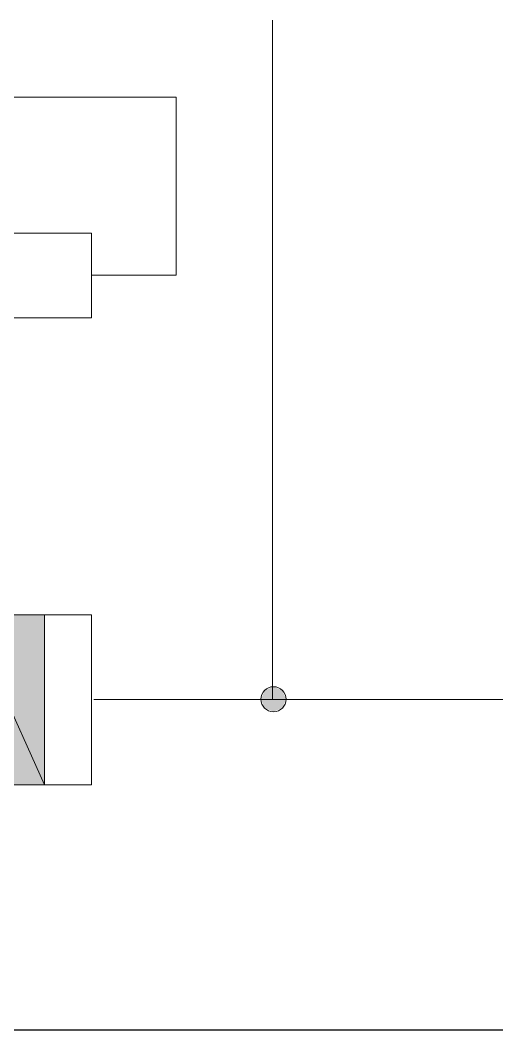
# Model space of a CAD drawing. Header units: inches. Extents: x -45549 to -45252, y 2679 to 2889.
# Drawn here: x -45500.49 to -45495.01, y 2714.74 to 2726.37 of the extents above; entities that cross this region are included whole.
import ezdxf

# ---------------------------------------------------------------- set-up
doc = ezdxf.new("R2010")
doc.units = ezdxf.units.IN
doc.header["$MEASUREMENT"] = 0
doc.layers.add('katman 1', color=7, linetype='Continuous')

msp = doc.modelspace()

# ---------------------------------------------------------------- linework, layer by layer
at = {"color": 2, "linetype": 'ByBlock'}
msp.add_line((-45507.063, 2714.744), (-45494.564, 2714.744), dxfattribs=at)
at = {"layer": 'katman 1', "color": 7, "lineweight": 9}
for p, q in [((-45497.59, 2718.546), (-45497.59, 2726.369)), ((-45511.454, 2725.481), (-45498.697, 2725.481)), ((-45498.697, 2723.431), (-45498.697, 2725.481)), ((-45503.589, 2723.917), (-45499.674, 2723.917)), ((-45499.674, 2723.917), (-45499.674, 2722.94)), ((-45498.697, 2723.431), (-45499.674, 2723.431)), ((-45499.674, 2722.94), (-45503.589, 2722.94)), ((-45503.589, 2719.52), (-45499.674, 2719.52)), ((-45500.213, 2717.565), (-45501.095, 2719.52)), ((-45500.213, 2717.565), (-45501.095, 2719.52)), ((-45501.095, 2719.52), (-45500.213, 2717.565)), ((-45500.213, 2719.52), (-45500.213, 2717.565)), ((-45500.213, 2719.52), (-45500.213, 2717.565)), ((-45499.674, 2719.52), (-45499.674, 2717.565)), ((-45499.645, 2718.546), (-45487.95, 2718.546)), ((-45499.674, 2717.565), (-45503.589, 2717.565)), ((-45500.213, 2717.565), (-45501.095, 2717.565)), ((-45500.213, 2717.565), (-45501.095, 2717.565))]:
    msp.add_line(p, q, dxfattribs=at)
at = {"layer": 'katman 1', "color": 7, "lineweight": 5}
msp.add_line((-45501.095, 2719.52), (-45500.213, 2719.52), dxfattribs=at)
at = {"layer": 'katman 1', "color": 7, "lineweight": 9}
msp.add_open_spline([(-45497.721, 2718.55), (-45497.721, 2718.47), (-45497.657, 2718.406), (-45497.577, 2718.406), (-45497.497, 2718.406), (-45497.433, 2718.47), (-45497.433, 2718.55), (-45497.433, 2718.629), (-45497.497, 2718.694), (-45497.577, 2718.694), (-45497.657, 2718.694), (-45497.721, 2718.629), (-45497.721, 2718.55)], degree=3, knots=[0, 0, 0, 0, 1, 1, 1, 2, 2, 2, 3, 3, 3, 4, 4, 4, 4], dxfattribs=at)
msp.add_open_spline([(-45497.721, 2718.55), (-45497.721, 2718.47), (-45497.657, 2718.406), (-45497.577, 2718.406), (-45497.497, 2718.406), (-45497.433, 2718.47), (-45497.433, 2718.55), (-45497.433, 2718.629), (-45497.497, 2718.694), (-45497.577, 2718.694), (-45497.657, 2718.694), (-45497.721, 2718.629), (-45497.721, 2718.55)], degree=3, knots=[0, 0, 0, 0, 1, 1, 1, 2, 2, 2, 3, 3, 3, 4, 4, 4, 4], dxfattribs=at)
at = {"layer": 'katman 1', "color": 7, "linetype": 'Continuous', "lineweight": 9}
for points in [[(-45500.213, 2717.565), (-45501.095, 2719.52), (-45500.213, 2719.52)], [(-45501.095, 2717.565), (-45501.095, 2719.52), (-45500.213, 2717.565)], [(-45497.679, 2718.448), (-45497.721, 2718.55), (-45497.679, 2718.652)], [(-45497.577, 2718.406), (-45497.679, 2718.652), (-45497.577, 2718.694)], [(-45497.679, 2718.448), (-45497.679, 2718.652), (-45497.577, 2718.406)], [(-45497.577, 2718.406), (-45497.577, 2718.694), (-45497.475, 2718.448)], [(-45497.475, 2718.448), (-45497.577, 2718.694), (-45497.475, 2718.652)], [(-45497.475, 2718.448), (-45497.475, 2718.652), (-45497.433, 2718.55)]]:
    msp.add_solid(points, dxfattribs=at)

doc.saveas('drawing.dxf')
